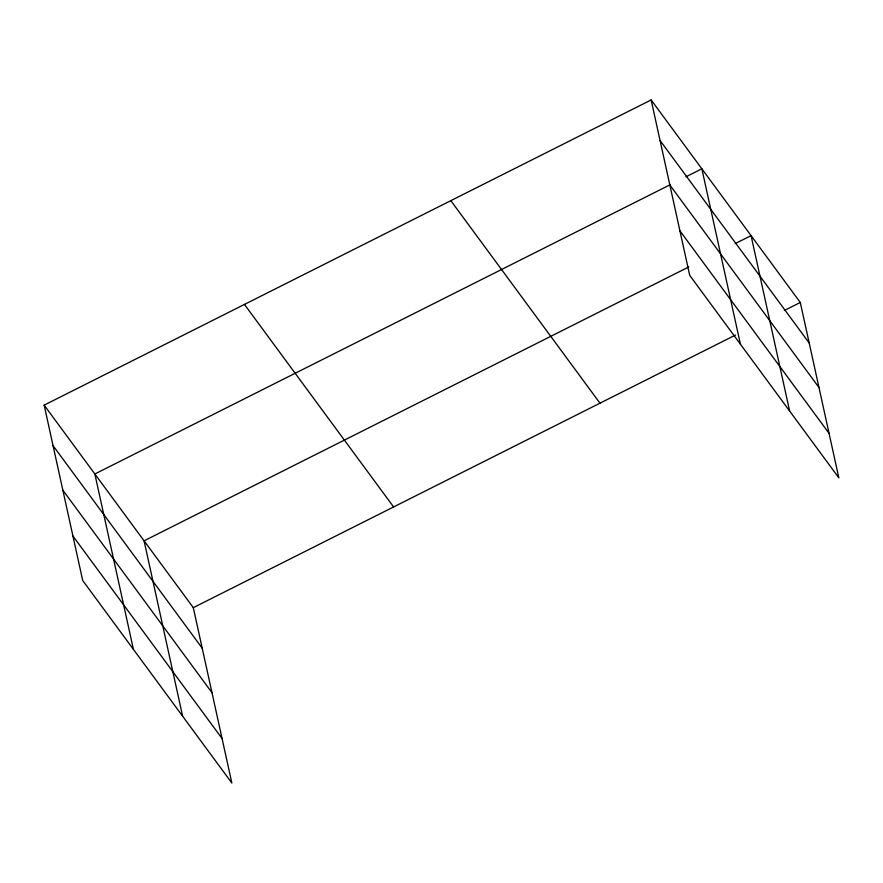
<?xml version="1.0" encoding="UTF-8"?>
<svg xmlns="http://www.w3.org/2000/svg" width="883" height="883" viewBox="0 0 883 883"><rect width="100%" height="100%" fill="white"/><g stroke="black" fill="none" stroke-linecap="round" stroke-linejoin="round"><path stroke-width="1.32" d="M44.15 405.131L193.3 607.659L231.854 783.055L82.715 580.528L44.15 405.131L651.146 99.945L800.285 302.472L838.85 477.869L689.7 275.341L651.146 99.945M670.098 184.768L94.856 473.994L133.421 649.38M685.97 176.788L701.853 168.808L740.418 344.204M688.773 266.953L144.072 540.826L182.638 716.223M735.186 243.62L751.069 235.64L789.634 411.036M193.3 607.659L735.55 335.021M784.413 310.452L800.285 302.472M660.054 140.485L809.203 343.012M669.844 184.988L818.982 387.516M679.921 230.838L829.071 433.365M450.838 200.662L599.976 403.189M244.459 304.425L393.597 506.952M53.068 445.672L202.207 648.199M62.848 490.175L211.997 692.702M72.925 536.025L222.075 738.552"/></g></svg>
